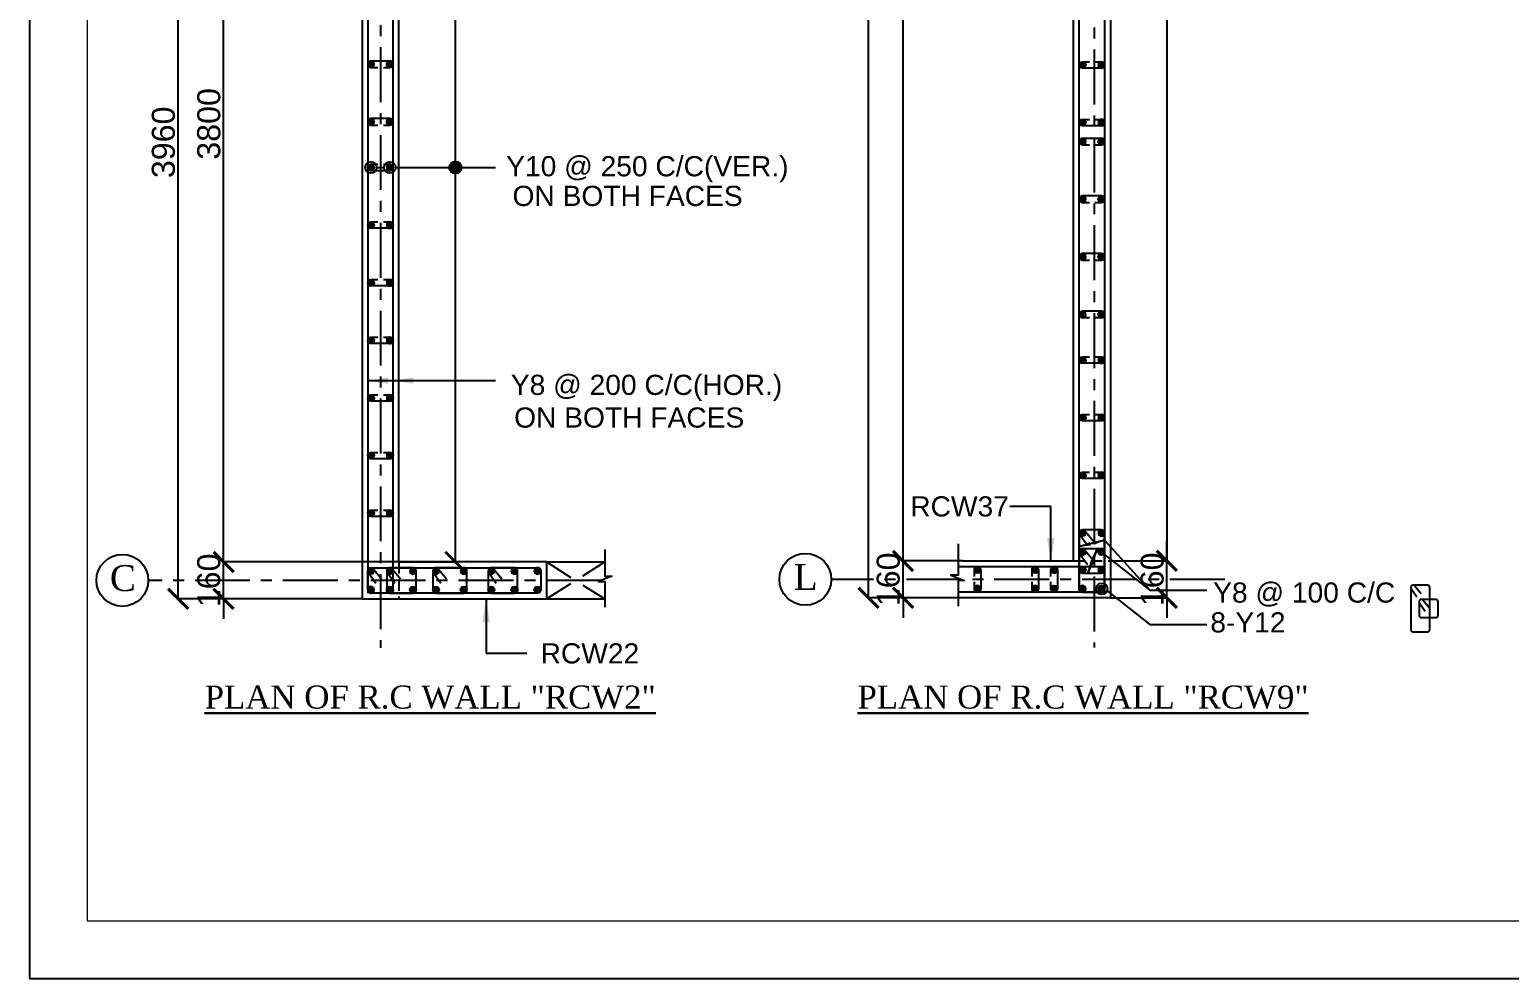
# Model space of a CAD drawing. Header units: inches. Extents: x 264820 to 395319, y -248151 to -162151.
# Drawn here: x 264820 to 290494, y -248151 to -231689 of the extents above; entities that cross this region are included whole.
import ezdxf
from ezdxf.enums import TextEntityAlignment as Align

# ---------------------------------------------------------------- set-up
doc = ezdxf.new("R2010")
doc.units = ezdxf.units.IN
doc.header["$MEASUREMENT"] = 0
doc.linetypes.add('CENTER', pattern=[50.8, 31.75, -6.35, 6.35, -6.35])
doc.linetypes.add('Hidden', pattern=[3, 2, -1])
for name, color, linetype in [('1', 8, 'Continuous'), ('160 WALL OPEING', 1, 'Continuous'), ('5', 2, 'Continuous'), ('ARROW', 5, 'Continuous'), ('DIM', 251, 'Continuous'), ('GIRD CIR', 1, 'Continuous'), ('GIRD TEXT', 4, 'Continuous'), ('GRID', 8, 'CENTER'), ('LINKS', 3, 'Continuous'), ('OPENING', 1, 'Continuous'), ('SHEAR WALL', 6, 'Continuous'), ('STRRIUPS', 6, 'Continuous'), ('Ttxt', 3, 'Continuous')]:
    doc.layers.add(name, color=color, linetype=linetype)
for name, color, linetype, lineweight in [('JKEC COLHAT', 2, 'Continuous', 20), ('Tex', 3, 'Continuous', 13), ('text', 4, 'Continuous', 30)]:
    doc.layers.add(name, color=color, linetype=linetype, lineweight=lineweight)
doc.styles.add('Arial', font='arial.ttf', dxfattribs={"height": 400})
doc.styles.add('T200', font='sanss___.ttf', dxfattribs={"height": 250})
doc.styles.add('T400', font='romantic.ttf')
doc.dimstyles.new('SCALE-25', dxfattribs={"dimtxt": 400, "dimasz": 350, "dimexe": 0, "dimexo": 0, "dimgap": 50, "dimtad": 1, "dimdec": 0, "dimlfac": 0.25, "dimzin": 0, "dimdsep": 46, "dimtxsty": 'Arial', "dimblk": 'ARCHTICK', "dimcen": 0, "dimclrd": 5, "dimclre": 8, "dimclrt": 1, "dimadec": 0, "dimazin": 0, "dimtfac": 1, "dimtdec": 0, "dimtix": 1, "dimtmove": 2, "dimatfit": 3, "dimfxl": 0, "dimtolj": 1, "dimtzin": 0, "dimlwd": -1, "dimarcsym": 0})
doc.dimstyles.new('T200', dxfattribs={"dimtxt": 300, "dimasz": 150, "dimexe": 0, "dimexo": 0, "dimgap": 5, "dimtad": 1, "dimdec": 0, "dimrnd": 5, "dimzin": 0, "dimdsep": 46, "dimtxsty": 'T200', "dimblk": 'ARCHTICK', "dimcen": 300, "dimclrd": 5, "dimclre": 252, "dimclrt": 1, "dimadec": 0, "dimazin": 0, "dimtfac": 50, "dimtdec": 0, "dimtofl": 0, "dimtmove": 2, "dimatfit": 3, "dimfxl": 1, "dimtolj": 1, "dimtzin": 0, "dimarcsym": 2})

# ---------------------------------------------------------------- blocks, each defined once
blk = doc.blocks.new('R1')
at = {"layer": '5'}
h = blk.add_hatch(color=256, dxfattribs=at)
edge = h.paths.add_edge_path()
edge.add_arc((0, 0), 69.6, 0, 360)
at = {"layer": '5', "color": 6}
blk.add_circle((0, 0), 69.6, dxfattribs=at)
blk = doc.blocks.new('_ARCHTICK')
at = {"color": 0, "linetype": 'ByBlock', "const_width": 0.15}
blk.add_lwpolyline([(-0.5, -0.5), (0.5, 0.5)], dxfattribs=at)
blk = doc.blocks.new('*D19')
at = {"layer": 'Defpoints', "color": 0}
for p in [(271227, -225725, 0), (272208, -225725), (271227, -240925, 0)]:
    blk.add_point(p, dxfattribs=at)
at = {"layer": 'DIM', "color": 8, "lineweight": -2}
for p, q in [((271227, -225725), (272208, -225725)), ((271227, -240925), (272208, -240925))]:
    blk.add_line(p, q, dxfattribs=at)
at = {"layer": 'DIM', "color": 5}
blk.add_line((272208, -240925), (272208, -225725), dxfattribs=at)
at = {"layer": 'DIM', "color": 5, "xscale": 350, "yscale": 350, "zscale": 350}
for p, rotation in [((272208, -225725), 90), ((272208, -240925), 270)]:
    blk.add_blockref('_ARCHTICK', p, dxfattribs=dict(at, rotation=rotation))
blk = doc.blocks.new('ARCHTICK')
at = {"color": 0, "const_width": 0.15}
blk.add_lwpolyline([(-0.5, -0.5), (0.5, 0.5)], dxfattribs=at)
blk = doc.blocks.new('*D20')
at = {"layer": 'Defpoints', "color": 0}
for p in [(268186, -240925), (271227, -240925), (270587, -241565)]:
    blk.add_point(p, dxfattribs=at)
at = {"layer": 'DIM', "color": 5}
for p, q in [((268186, -240925), (268186, -240575)), ((268186, -241565), (268186, -240925)), ((268186, -241565), (268186, -241915))]:
    blk.add_line(p, q, dxfattribs=at)
at = {"layer": 'DIM', "color": 8, "lineweight": -2}
for p, q in [((271227, -240925), (268186, -240925)), ((270587, -241565), (268186, -241565))]:
    blk.add_line(p, q, dxfattribs=at)
at = {"layer": 'DIM', "color": 5, "xscale": 350, "yscale": 350, "zscale": 350}
for p, rotation in [((268186, -240925), 270), ((268186, -241565), 90)]:
    blk.add_blockref('_ARCHTICK', p, dxfattribs=dict(at, rotation=rotation))
at = {"layer": 'DIM', "color": 1, "insert": (267931, -241245), "char_height": 400, "attachment_point": 5, "rotation": 90, "style": 'Arial'}
blk.add_mtext('\\A1;160', dxfattribs=at)
blk = doc.blocks.new('*D21')
at = {"layer": 'Defpoints', "color": 0}
for p in [(268186, -225725), (270587, -225725), (271227, -240925)]:
    blk.add_point(p, dxfattribs=at)
at = {"layer": 'DIM', "color": 8, "lineweight": -2}
for p, q in [((270587, -225725), (268186, -225725)), ((271227, -240925), (268186, -240925))]:
    blk.add_line(p, q, dxfattribs=at)
at = {"layer": 'DIM', "color": 5}
blk.add_line((268186, -240925), (268186, -225725), dxfattribs=at)
at = {"layer": 'DIM', "color": 5, "xscale": 350, "yscale": 350, "zscale": 350}
for p, rotation in [((268186, -225725), 90), ((268186, -240925), 270)]:
    blk.add_blockref('_ARCHTICK', p, dxfattribs=dict(at, rotation=rotation))
at = {"layer": 'DIM', "color": 1, "insert": (267931, -233325), "char_height": 400, "attachment_point": 5, "rotation": 90, "style": 'Arial'}
blk.add_mtext('\\A1;3800', dxfattribs=at)
blk = doc.blocks.new('*D22')
at = {"layer": 'Defpoints', "color": 0}
for p in [(267397, -225725), (270587, -225725), (270587, -241565)]:
    blk.add_point(p, dxfattribs=at)
at = {"layer": 'DIM', "color": 8, "lineweight": -2}
for p, q in [((270587, -225725), (267397, -225725)), ((270587, -241565), (267397, -241565))]:
    blk.add_line(p, q, dxfattribs=at)
at = {"layer": 'DIM', "color": 5}
blk.add_line((267397, -241565), (267397, -225725), dxfattribs=at)
at = {"layer": 'DIM', "color": 5, "xscale": 350, "yscale": 350, "zscale": 350}
for p, rotation in [((267397, -225725), 90), ((267397, -241565), 270)]:
    blk.add_blockref('_ARCHTICK', p, dxfattribs=dict(at, rotation=rotation))
at = {"layer": 'DIM', "color": 1, "insert": (267143, -233645), "char_height": 400, "attachment_point": 5, "rotation": 90, "style": 'Arial'}
blk.add_mtext('\\A1;3960', dxfattribs=at)
blk = doc.blocks.new('A$C76835DB5')
at = {"layer": 'STRRIUPS', "ltscale": 0.2}
for p, q in [((0, 0, 0), (158, -194, 0)), ((-81, -72, 0), (61, -268, 0)), ((193, -329, 0), (354, -525, 0)), ((114, -402, 0), (257, -600, 0))]:
    blk.add_line(p, q, dxfattribs=at)
for points in [[(-26, -1080), (304, -1080, 0.414214), (359, -1025), (359, -55, 0.414214), (304, 0), (-26, 0, 0.414214), (-81, -55), (-81, -1025, 0.414214)], [(169, -751), (499, -751, 0.414214), (554, -696), (554, -384, 0.414214), (499, -329), (169, -329, 0.414214), (114, -384), (114, -696, 0.414214)]]:
    blk.add_lwpolyline(points, format="xyb", close=True, dxfattribs=at)
blk = doc.blocks.new('*D105')
at = {"layer": 'Defpoints', "color": 0}
for p in [(279974, -240907), (281008, -240907, 15), (281008, -241547, 15)]:
    blk.add_point(p, dxfattribs=at)
at = {"layer": 'DIM', "color": 5}
for p, q in [((279974, -240907), (279974, -240557)), ((279974, -241547), (279974, -240907)), ((279974, -241547), (279974, -241897))]:
    blk.add_line(p, q, dxfattribs=at)
at = {"layer": 'DIM', "color": 8, "lineweight": -2}
for p, q in [((281008, -240907), (279974, -240907)), ((281008, -241547), (279974, -241547))]:
    blk.add_line(p, q, dxfattribs=at)
at = {"layer": 'DIM', "color": 5, "xscale": 350, "yscale": 350, "zscale": 350}
for p, rotation in [((279974, -240907), 270), ((279974, -241547), 90)]:
    blk.add_blockref('_ARCHTICK', p, dxfattribs=dict(at, rotation=rotation))
at = {"layer": 'DIM', "color": 1, "insert": (279719, -241227), "char_height": 400, "attachment_point": 5, "rotation": 90, "style": 'Arial'}
blk.add_mtext('\\A1;160', dxfattribs=at)
blk = doc.blocks.new('*D106')
at = {"layer": 'Defpoints', "color": 0}
for p in [(279974, -218667), (281008, -218667, 15), (281008, -240907, 15)]:
    blk.add_point(p, dxfattribs=at)
at = {"layer": 'DIM', "color": 8, "lineweight": -2}
for p, q in [((281008, -218667), (279974, -218667)), ((281008, -240907), (279974, -240907))]:
    blk.add_line(p, q, dxfattribs=at)
at = {"layer": 'DIM', "color": 5}
blk.add_line((279974, -240907), (279974, -218667), dxfattribs=at)
at = {"layer": 'DIM', "color": 5, "xscale": 350, "yscale": 350, "zscale": 350}
for p, rotation in [((279974, -218667), 90), ((279974, -240907), 270)]:
    blk.add_blockref('_ARCHTICK', p, dxfattribs=dict(at, rotation=rotation))
at = {"layer": 'DIM', "color": 1, "insert": (279719, -229787), "char_height": 400, "attachment_point": 5, "rotation": 90, "style": 'Arial'}
blk.add_mtext('\\A1;5560', dxfattribs=at)
blk = doc.blocks.new('*D108')
at = {"layer": 'Defpoints', "color": 0}
for p in [(279374, -218027), (281008, -218027, 15), (281008, -241547)]:
    blk.add_point(p, dxfattribs=at)
at = {"layer": 'DIM', "color": 8, "lineweight": -2}
for p, q in [((281008, -218027), (279374, -218027)), ((281008, -241547), (279374, -241547))]:
    blk.add_line(p, q, dxfattribs=at)
at = {"layer": 'DIM', "color": 5}
blk.add_line((279374, -241547), (279374, -218027), dxfattribs=at)
at = {"layer": 'DIM', "color": 5, "xscale": 350, "yscale": 350, "zscale": 350}
for p, rotation in [((279374, -218027), 90), ((279374, -241547), 270)]:
    blk.add_blockref('_ARCHTICK', p, dxfattribs=dict(at, rotation=rotation))
at = {"layer": 'DIM', "color": 1, "insert": (279120, -229787), "char_height": 400, "attachment_point": 5, "rotation": 90, "style": 'Arial'}
blk.add_mtext('\\A1;5880', dxfattribs=at)
blk = doc.blocks.new('*D110')
at = {"layer": 'Defpoints', "color": 0}
for p in [(283572, -218667, 0), (283572, -240907, -15), (284552, -240907)]:
    blk.add_point(p, dxfattribs=at)
at = {"layer": 'DIM', "color": 8, "lineweight": -2}
for p, q in [((283572, -218667), (284552, -218667)), ((283572, -240907), (284552, -240907))]:
    blk.add_line(p, q, dxfattribs=at)
at = {"layer": 'DIM', "color": 5}
blk.add_line((284552, -218667), (284552, -240907), dxfattribs=at)
at = {"layer": 'DIM', "color": 5, "xscale": 350, "yscale": 350, "zscale": 350}
for p, rotation in [((284552, -218667), 90), ((284552, -240907), 270)]:
    blk.add_blockref('_ARCHTICK', p, dxfattribs=dict(at, rotation=rotation))
blk = doc.blocks.new('*D111')
at = {"layer": 'Defpoints', "color": 0}
for p in [(283572, -240907, 15), (284552, -240907), (283572, -241547, 15)]:
    blk.add_point(p, dxfattribs=at)
at = {"layer": 'DIM', "color": 5}
for p, q in [((284552, -240907), (284552, -240557)), ((284552, -241547), (284552, -240907)), ((284552, -241547), (284552, -241897))]:
    blk.add_line(p, q, dxfattribs=at)
at = {"layer": 'DIM', "color": 8, "lineweight": -2}
for p, q in [((283572, -240907), (284552, -240907)), ((283572, -241547), (284552, -241547))]:
    blk.add_line(p, q, dxfattribs=at)
at = {"layer": 'DIM', "color": 5, "xscale": 350, "yscale": 350, "zscale": 350}
for p, rotation in [((284552, -240907), 270), ((284552, -241547), 90)]:
    blk.add_blockref('_ARCHTICK', p, dxfattribs=dict(at, rotation=rotation))
at = {"layer": 'DIM', "color": 1, "insert": (284298, -241227), "char_height": 400, "attachment_point": 5, "rotation": 90, "style": 'Arial'}
blk.add_mtext('\\A1;160', dxfattribs=at)

msp = doc.modelspace()

# ---------------------------------------------------------------- hatches: boundary and pattern name
at = {"layer": 'ARROW'}
h = msp.add_hatch(color=256, dxfattribs=at)
edge = h.paths.add_edge_path()
edge.add_arc((272207.6, -234081), 106, 0, 360)

# ---------------------------------------------------------------- linework, layer by layer
at = {"layer": '1', "linetype": 'Hidden', "ltscale": 100}
for p, q in [((271227.4, -240925.3), (271227.4, -241565.3)), ((282931.6, -240906.9, 14.7), (283571.6, -240906.9, 14.7))]:
    msp.add_line(p, q, dxfattribs=at)
at = {"layer": '1'}
msp.add_lwpolyline([(274798, -240708), (274798, -241170.5), (274922.4, -241170.5), (274692.4, -241264), (274798, -241264), (274798, -241709.7)], dxfattribs=at)
at = {"layer": '1', "elevation": 14.7}
msp.add_lwpolyline([(280927.9, -240609.6), (280927.9, -241152.1), (280803.6, -241152.1), (281033.5, -241245.7), (280927.9, -241245.7), (280927.9, -241691.4)], dxfattribs=at)
at = {"layer": '160 WALL OPEING', "linetype": 'Hidden', "ltscale": 250}
for p, q in [((273787.4, -241565.3), (274798, -240925.3)), ((273787.4, -240925.3), (274798, -241565.3))]:
    msp.add_line(p, q, dxfattribs=at)
at = {"layer": '5', "elevation": 14.7}
msp.add_lwpolyline([(283031.6, -218126.9), (283471.6, -218126.9), (283471.6, -241446.9), (283031.6, -241446.9)], close=True, dxfattribs=at)
at = {"layer": '5'}
msp.add_lwpolyline([(271127.4, -241465.3), (271127.4, -225905.3), (270687.4, -225905.3), (270687.4, -241465.3)], dxfattribs=at)
at = {"layer": '5', "elevation": 14.7}
msp.add_lwpolyline([(280927.9, -241006.9), (283471.6, -241006.9), (283471.6, -241446.9), (280927.9, -241446.9)], dxfattribs=at)
at = {"layer": 'ARROW'}
msp.add_line((270841.6, -234081), (270972.6, -234081), dxfattribs=at)
for points, elevation in [([(271169.6, -234081), (272902.6, -234081)], 0), ([(283471.6, -240548.5), (284257.2, -241416.4)], 14.7), ([(283341.3, -240695.6), (284257.2, -241416.4), (285247.5, -241416.4)], 14.8), ([(283514.1, -241425.5), (284257.4, -242013.1), (285247.6, -242013.1)], 14.8)]:
    msp.add_lwpolyline(points, dxfattribs=dict(at, elevation=elevation))
for centre, radius in [((270743.1, -234081), 98.5), ((271071.1, -234081), 98.5), ((272207.6, -234081, 0), 106), ((283421.7, -241391.3, 14.8), 98.5)]:
    msp.add_circle(centre, radius, dxfattribs=at)
at = {"layer": 'Defpoints', "ltscale": 0.2}
msp.add_lwpolyline([(264820.1, -248150.6), (386820.1, -248150.6), (386820.1, -162150.6), (264820.1, -162150.6)], close=True, dxfattribs=at)
at = {"layer": 'GIRD CIR'}
for centre in [(266429.3, -241245.3, 0), (278279.2, -241226.9, 14.7)]:
    msp.add_circle(centre, 450, dxfattribs=at)
at = {"layer": 'GRID', "ltscale": 30}
for p, q in [((283291.6, -216796.4, 14.7), (283291.6, -242408.6, 14.7)), ((270907.4, -224374.7, 0), (270907.4, -242416.5, 0)), ((274738.5, -241245.3, 0), (266879.3, -241245.3, 0)), ((285558.1, -241226.9, 14.7), (278729.2, -241226.9, 14.7))]:
    msp.add_line(p, q, dxfattribs=at)
at = {"layer": 'JKEC COLHAT', "ltscale": 0.2}
msp.add_lwpolyline([(265820.1, -247150.6), (385820.1, -247150.6), (385820.1, -163150.6), (265820.1, -163150.6)], close=True, dxfattribs=at)
at = {"layer": 'LINKS'}
for points in [[(270959.1, -232345.3), (271071.7, -232345.3, 1), (271071.7, -232233.9), (270743.1, -232233.9, 1), (270743.1, -232345.3), (270862.6, -232345.3)], [(270959.1, -233345.3), (271071.7, -233345.3, 1), (271071.7, -233233.9), (270743.1, -233233.9, 1), (270743.1, -233345.3), (270862.6, -233345.3)], [(270959.1, -234025.3), (271071.7, -234025.3, -1), (271071.7, -234136.7), (270743.1, -234136.7, -1), (270743.1, -234025.3), (270862.6, -234025.3)], [(270959.1, -235025.3), (271071.7, -235025.3, -1), (271071.7, -235136.7), (270743.1, -235136.7, -1), (270743.1, -235025.3), (270862.6, -235025.3)], [(270959.1, -236025.3), (271071.7, -236025.3, -1), (271071.7, -236136.7), (270743.1, -236136.7, -1), (270743.1, -236025.3), (270862.6, -236025.3)], [(270959.1, -237025.3), (271071.7, -237025.3, -1), (271071.7, -237136.7), (270743.1, -237136.7, -1), (270743.1, -237025.3), (270862.6, -237025.3)], [(270959.1, -238025.3), (271071.7, -238025.3, -1), (271071.7, -238136.7), (270743.1, -238136.7, -1), (270743.1, -238025.3), (270862.6, -238025.3)], [(270959.1, -239025.3), (271071.7, -239025.3, -1), (271071.7, -239136.7), (270743.1, -239136.7, -1), (270743.1, -239025.3), (270862.6, -239025.3)], [(270959.1, -240025.3), (271071.7, -240025.3, -1), (271071.7, -240136.7), (270743.1, -240136.7, -1), (270743.1, -240025.3), (270862.6, -240025.3)]]:
    msp.add_lwpolyline(points, format="xyb", dxfattribs=at)
at = {"layer": 'LINKS', "elevation": 14.7}
for points in [[(283303.3, -232246.9), (283415.9, -232246.9, -1), (283415.9, -232358.3), (283087.3, -232358.3, -1), (283087.3, -232246.9), (283206.8, -232246.9)], [(283303.3, -233246.9), (283415.9, -233246.9, -1), (283415.9, -233358.3), (283087.3, -233358.3, -1), (283087.3, -233246.9), (283206.8, -233246.9)], [(283303.3, -233686.9), (283415.9, -233686.9, 1), (283415.9, -233575.6), (283087.3, -233575.6, 1), (283087.3, -233686.9), (283206.8, -233686.9)], [(283303.3, -234686.9), (283415.9, -234686.9, 1), (283415.9, -234575.6), (283087.3, -234575.6, 1), (283087.3, -234686.9), (283206.8, -234686.9)], [(283303.3, -235686.9), (283415.9, -235686.9, 1), (283415.9, -235575.6), (283087.3, -235575.6, 1), (283087.3, -235686.9), (283206.8, -235686.9)], [(283303.3, -236686.9), (283415.9, -236686.9, 1), (283415.9, -236575.6), (283087.3, -236575.6, 1), (283087.3, -236686.9), (283206.8, -236686.9)], [(283303.3, -237366.9), (283415.9, -237366.9, -1), (283415.9, -237478.3), (283087.3, -237478.3, -1), (283087.3, -237366.9), (283206.8, -237366.9)], [(283303.3, -238366.9), (283415.9, -238366.9, -1), (283415.9, -238478.3), (283087.3, -238478.3, -1), (283087.3, -238366.9), (283206.8, -238366.9)], [(283303.3, -239366.9), (283415.9, -239366.9, -1), (283415.9, -239478.3), (283087.3, -239478.3, -1), (283087.3, -239366.9), (283206.8, -239366.9)], [(281211.6, -241175.3), (281211.6, -241062.6, -1), (281323, -241062.6), (281323, -241391.3, -1), (281211.6, -241391.3), (281211.6, -241271.7)], [(282211.6, -241175.3), (282211.6, -241062.6, -1), (282323, -241062.6), (282323, -241391.3, -1), (282211.6, -241391.3), (282211.6, -241271.7)], [(282540.2, -241175.3), (282540.2, -241062.6, -1), (282651.6, -241062.6), (282651.6, -241391.3, -1), (282540.2, -241391.3), (282540.2, -241271.7)]]:
    msp.add_lwpolyline(points, format="xyb", dxfattribs=at)
at = {"layer": 'OPENING', "color": 1}
for p, q in [((273787.4, -240925.3), (274798, -240925.3)), ((273787.4, -241565.3), (274798, -241565.3))]:
    msp.add_line(p, q, dxfattribs=at)
at = {"layer": 'SHEAR WALL', "color": 4}
msp.add_line((273787.4, -240925.3), (273787.4, -241565.3), dxfattribs=at)
at = {"layer": 'SHEAR WALL', "color": 4, "elevation": 14.7}
for points in [[(282931.6, -240906.9), (282931.6, -218666.9)], [(283571.6, -218666.9), (283571.6, -241546.9)], [(281007.9, -240906.9), (282931.6, -240906.9)], [(283571.6, -241546.9), (281007.9, -241546.9)]]:
    msp.add_lwpolyline(points, dxfattribs=at)
at = {"layer": 'SHEAR WALL', "color": 4}
for points in [[(271227.4, -225725.3), (271227.4, -225725.3), (270587.4, -225725.3), (270587.4, -241565.3)], [(271227.4, -240925.3), (271227.4, -225725.3)], [(273787.4, -240925.3), (271227.4, -240925.3)], [(270587.4, -241565.3), (273787.4, -241565.3)], [(271227.4, -241565.3), (271227.4, -241565.3)]]:
    msp.add_lwpolyline(points, dxfattribs=at)
at = {"layer": 'STRRIUPS', "ltscale": 0.2}
for p, q in [((283048.6, -240462.4, 14.7), (283173.3, -240635.3, 14.7)), ((283137.5, -240397.9, 14.7), (283270.6, -240560.6, 14.7)), ((283049.7, -240794, 14.7), (283174.4, -240967, 14.7)), ((283138.5, -240729.5, 14.7), (283271.6, -240892.3, 14.7)), ((270793.2, -241056.2), (270926.3, -241219)), ((271121.9, -241056.2), (271255, -241219)), ((271921.9, -241056.2), (272055, -241219)), ((272881.9, -241056.2, 0), (273015, -241219, 0)), ((270704.4, -241120.8), (270829.1, -241293.7)), ((271033, -241120.8), (271157.7, -241293.7)), ((271833, -241120.8), (271957.7, -241293.7)), ((272793, -241120.8, 0), (272917.7, -241293.7, 0))]:
    msp.add_line(p, q, dxfattribs=at)
at = {"layer": 'STRRIUPS', "ltscale": 0.2, "elevation": 14.7}
for points in [[(283086.6, -241446.9), (283416.6, -241446.9, 0.4142136), (283471.6, -241391.9), (283471.6, -240421.9, 0.4142136), (283416.6, -240366.9), (283086.6, -240366.9, 0.4142136), (283031.6, -240421.9), (283031.6, -241391.9, 0.4142136)], [(283086.6, -241118.3), (283416.6, -241118.3, 0.4142136), (283471.6, -241063.3), (283471.6, -240750.6, 0.4142136), (283416.6, -240695.6), (283086.6, -240695.6, 0.4142136), (283031.6, -240750.6), (283031.6, -241063.3, 0.4142136)]]:
    msp.add_lwpolyline(points, format="xyb", close=True, dxfattribs=at)
at = {"layer": 'STRRIUPS', "ltscale": 0.2}
for points in [[(270742.4, -241025.3), (273632.4, -241025.3, -0.4142136), (273687.4, -241080.3), (273687.4, -241410.3, -0.4142136), (273632.4, -241465.3), (270742.4, -241465.3, -0.4142136), (270687.4, -241410.3), (270687.4, -241080.3, -0.4142136)], [(271071, -241465.3), (271472.4, -241465.3, 0.4142136), (271527.4, -241410.3), (271527.4, -241080.3, 0.4142136), (271472.4, -241025.3), (271071, -241025.3, 0.4142136), (271016, -241080.3), (271016, -241410.3, 0.4142136)], [(271871, -241465.3), (272352.4, -241465.3, 0.4142136), (272407.4, -241410.3), (272407.4, -241080.3, 0.4142136), (272352.4, -241025.3), (271871, -241025.3, 0.4142136), (271816, -241080.3), (271816, -241410.3, 0.4142136)], [(272831, -241465.3), (273232.4, -241465.3, 0.4142136), (273287.4, -241410.3), (273287.4, -241080.3, 0.4142136), (273232.4, -241025.3), (272831, -241025.3, 0.4142136), (272776, -241080.3), (272776, -241410.3, 0.4142136)]]:
    msp.add_lwpolyline(points, format="xyb", close=True, dxfattribs=at)

# ---------------------------------------------------------------- block references
at = {"layer": '5', "yscale": 0.8000000000465661, "zscale": 0.8000000000465661}
for p, xscale, rotation in [((270743.1, -232289.6), -0.8000000000465661, 90), ((271071.7, -232289.6), 0.8000000000465661, 270), ((283087.3, -232302.6, 14.7), 0.8000000000465661, 90.00000000000001), ((283415.9, -232302.6, 14.7), -0.8000000000465661, 270), ((270743.1, -233289.6), -0.8000000000465661, 90), ((271071.7, -233289.6), 0.8000000000465661, 270), ((283087.3, -233302.6, 14.7), 0.8000000000465661, 90.00000000000001), ((283415.9, -233302.6, 14.7), -0.8000000000465661, 270), ((283087.3, -233631.3, 14.7), -0.8000000000465661, 90), ((283415.9, -233631.3, 14.7), 0.8000000000465661, 270), ((270743.1, -234081), 0.8000000000465661, 90.00000000000001), ((271071.7, -234081), -0.8000000000465661, 270), ((283087.3, -234631.3, 14.7), -0.8000000000465661, 90), ((283415.9, -234631.3, 14.7), 0.8000000000465661, 270), ((270743.1, -235081), 0.8000000000465661, 90.00000000000001), ((271071.7, -235081), -0.8000000000465661, 270), ((283087.3, -235631.3, 14.7), -0.8000000000465661, 90), ((283415.9, -235631.3, 14.7), 0.8000000000465661, 270), ((270743.1, -236081), 0.8000000000465661, 90.00000000000001), ((271071.7, -236081), -0.8000000000465661, 270), ((283087.3, -236631.3, 14.7), -0.8000000000465661, 90), ((283415.9, -236631.3, 14.7), 0.8000000000465661, 270), ((270743.1, -237081), 0.8000000000465661, 90.00000000000001), ((271071.7, -237081), -0.8000000000465661, 270), ((283087.3, -237422.6, 14.7), 0.8000000000465661, 90.00000000000001), ((283415.9, -237422.6, 14.7), -0.8000000000465661, 270), ((270743.1, -238081), 0.8000000000465661, 90.00000000000001), ((271071.7, -238081), -0.8000000000465661, 270), ((283087.3, -238422.6, 14.7), 0.8000000000465661, 90.00000000000001), ((283415.9, -238422.6, 14.7), -0.8000000000465661, 270), ((270743.1, -239081), 0.8000000000465661, 90.00000000000001), ((271071.7, -239081), -0.8000000000465661, 270), ((283087.3, -239422.6, 14.7), 0.8000000000465661, 90.00000000000001), ((283415.9, -239422.6, 14.7), -0.8000000000465661, 270), ((270743.1, -240081), 0.8000000000465661, 90.00000000000001), ((271071.7, -240081), -0.8000000000465661, 270), ((283087.3, -240422.6, 14.7), 0.8000000000465661, 90.00000000000001), ((283415.9, -240422.6, 14.7), -0.8000000000465661, 270), ((283087.3, -240751.3, 14.7), -0.8000000000465661, 90), ((283415.9, -240751.3, 14.7), 0.8000000000465661, 270), ((270743.1, -241081), 0.8000000000465661, 90.00000000000001), ((271071.7, -241081), -0.8000000000465661, 270), ((271471.7, -241081), -0.8000000000465661, 270), ((271871.7, -241081), -0.8000000000465661, 270), ((272351.7, -241081, 0), -0.8000000000465661, 270), ((272831.7, -241081, 0), -0.8000000000465661, 270), ((273231.7, -241081, 0), -0.8000000000465661, 270), ((273631.7, -241081, 0), -0.8000000000465661, 270), ((281267.3, -241062.6, 14.7), 0.8000000000465661, 90.00000000000001), ((282267.3, -241062.6, 14.7), 0.8000000000465661, 90.00000000000001), ((282595.9, -241062.6, 14.7), -0.8000000000465661, 270), ((283087.3, -241062.6, 14.7), 0.8000000000465661, 90.00000000000001), ((283415.9, -241062.6, 14.7), -0.8000000000465661, 270), ((281267.3, -241391.3, 14.7), -0.8000000000465661, 90), ((282267.3, -241391.3, 14.7), -0.8000000000465661, 90), ((282595.9, -241391.3, 14.7), 0.8000000000465661, 270), ((283087.3, -241391.3, 14.7), -0.8000000000465661, 90), ((283415.9, -241391.3, 14.7), 0.8000000000465661, 270), ((270743.1, -241409.6), -0.8000000000465661, 90), ((271071.7, -241409.6), 0.8000000000465661, 270), ((271471.7, -241409.6), 0.8000000000465661, 270), ((271871.7, -241409.6), 0.8000000000465661, 270), ((272351.7, -241409.6, 0), 0.8000000000465661, 270), ((272831.7, -241409.6, 0), 0.8000000000465661, 270), ((273231.7, -241409.6, 0), 0.8000000000465661, 270), ((273631.7, -241409.6, 0), 0.8000000000465661, 270)]:
    msp.add_blockref('R1', p, dxfattribs=dict(at, xscale=xscale, rotation=rotation))
at = {"layer": 'STRRIUPS', "color": 1, "xscale": 0.75, "yscale": 0.75, "zscale": 0.75}
msp.add_blockref('A$C76835DB5', (288842.8, -241328.5, 0), dxfattribs=at)

# ---------------------------------------------------------------- texts
at = {"layer": 'GIRD TEXT', "ltscale": 7, "style": 'T400'}
for s, p in [('C', (266212, -241429.7)), ('L', (278077.2, -241410.8))]:
    msp.add_text(s, height=450, dxfattribs=at).set_placement(p)
at = {"layer": 'Tex', "style": 'Arial'}
for s, p in [('RCW37', (280099.6, -240136.2)), ('RCW22', (273685.9, -242686))]:
    msp.add_text(s, height=350, dxfattribs=at).set_placement(p)
at = {"layer": 'text', "color": 4, "style": 'T400'}
for s, p in [('%%UPLAN OF R.C WALL "RCW2"', (271770.7, -243589.5)), ('%%UPLAN OF R.C WALL "RCW9"', (283096.6, -243589.5))]:
    msp.add_text(s, height=400, dxfattribs=at).set_placement(p, align=Align.BOTTOM_CENTER)
at = {"layer": 'Ttxt', "color": 4, "style": 'Arial'}
for s, p in [('Y10 @ 250 C/C(VER.)', (273089, -234234.4)), ('Y8 @ 200 C/C(HOR.)', (273170, -238027.4)), ('Y8 @ 100 C/C', (285354.6, -241631)), ('8-Y12', (285305.7, -242148.4))]:
    msp.add_text(s, height=350, dxfattribs=at).set_placement(p)
at = {"layer": 'Ttxt', "color": 6, "style": 'Arial'}
for p in [(273198.8, -234749.2), (273226.5, -238594.6)]:
    msp.add_text('ON BOTH FACES', height=350, dxfattribs=at).set_placement(p)

# ---------------------------------------------------------------- dimensions: what is measured, and where the dimension line sits
at = {"layer": 'DIM'}
for base, p1, p2, picture, middle in [((279374, -218026.9), (281007.9, -241546.9), (281007.9, -218026.9, 14.7), '*D108', (279119.8, -229786.9)), ((279973.5, -218666.9), (281007.9, -240906.9, 14.7), (281007.9, -218666.9, 14.7), '*D106', (279719.3, -229786.9)), ((267397.2, -225725.3), (270587.4, -241565.3), (270587.4, -225725.3), '*D22', (267142.9, -233645.3)), ((268185.6, -225725.3), (271227.4, -240925.3), (270587.4, -225725.3), '*D21', (267931.2, -233325.3)), ((279973.5, -240906.9), (281007.9, -241546.9, 14.7), (281007.9, -240906.9, 14.7), '*D105', (279719.3, -241226.9)), ((284551.8, -240906.9), (283571.6, -241546.9, 14.7), (283571.6, -240906.9, 14.7), '*D111', (284297.6, -241226.9)), ((268185.6, -240925.3), (270587.4, -241565.3), (271227.4, -240925.3), '*D20', (267931.3, -241245.3))]:
    dim = msp.add_linear_dim(base=base, p1=p1, p2=p2, angle=90, dimstyle='SCALE-25', override={"dimldrblk": 'ARCHTICK'}, dxfattribs=at)
    dim.commit()
    dim.dimension.update_dxf_attribs({"geometry": picture, "text_midpoint": middle})
for base, p1, p2, angle, picture, middle in [((284551.8, -240906.9, 14.7), (283571.6, -218666.9, 14.7), (283571.6, -240906.9), 270, '*D110', (284551.8, -229786.9, 14.7)), ((272207.6, -225725.3, 0), (271227.4, -240925.3), (271227.4, -225725.3), 90, '*D19', (272207.6, -233325.3, 0))]:
    dim = msp.add_linear_dim(base=base, p1=p1, p2=p2, angle=angle, text=' ', dimstyle='SCALE-25', override={"dimldrblk": 'ARCHTICK'}, dxfattribs=at)
    dim.commit()
    dim.dimension.update_dxf_attribs({"geometry": picture, "text_midpoint": middle})

# ---------------------------------------------------------------- leaders
at = {"layer": 'ARROW'}
for points, override in [([(270687.4, -237778.4, 0), (272903.2, -237778.4, 0)], {"dimasz": 350, "dimgap": 5, "dimtad": 0}), ([(271127.4, -237778.4, 0), (272903.2, -237778.4, 0)], {"dimasz": 350, "dimgap": 5, "dimtad": 0}), ([(283031.6, -240658.4, 14.7), (283471.6, -240548.5, 14.7)], {"dimasz": 200, "dimtad": 0}), ([(283471.6, -240548.5, 14.7), (283031.6, -240658.4, 14.7)], {"dimasz": 200, "dimtad": 0}), ([(283180.2, -241118.3, 14.7), (283341.3, -240695.6, 14.7)], {"dimasz": 200, "dimtad": 0}), ([(283341.3, -240695.6, 14.7), (283180.2, -241118.3, 14.7)], {"dimasz": 200, "dimtad": 0})]:
    msp.add_leader(points, dimstyle='T200', override=override, dxfattribs=at)
at = {"layer": 'ARROW', "linetype": 'Continuous'}
for points in [[(282537.1, -240906.9, 14.7), (282537.1, -239963.4, 14.7), (281829.4, -239963.4, 14.7)], [(272740.4, -241565.3, 0.6), (272740.4, -242508.8, 0.6), (273448.1, -242508.8, 0.6)]]:
    msp.add_leader(points, dimstyle='SCALE-25', override={"dimasz": 400}, dxfattribs=at)

doc.saveas('drawing.dxf')
